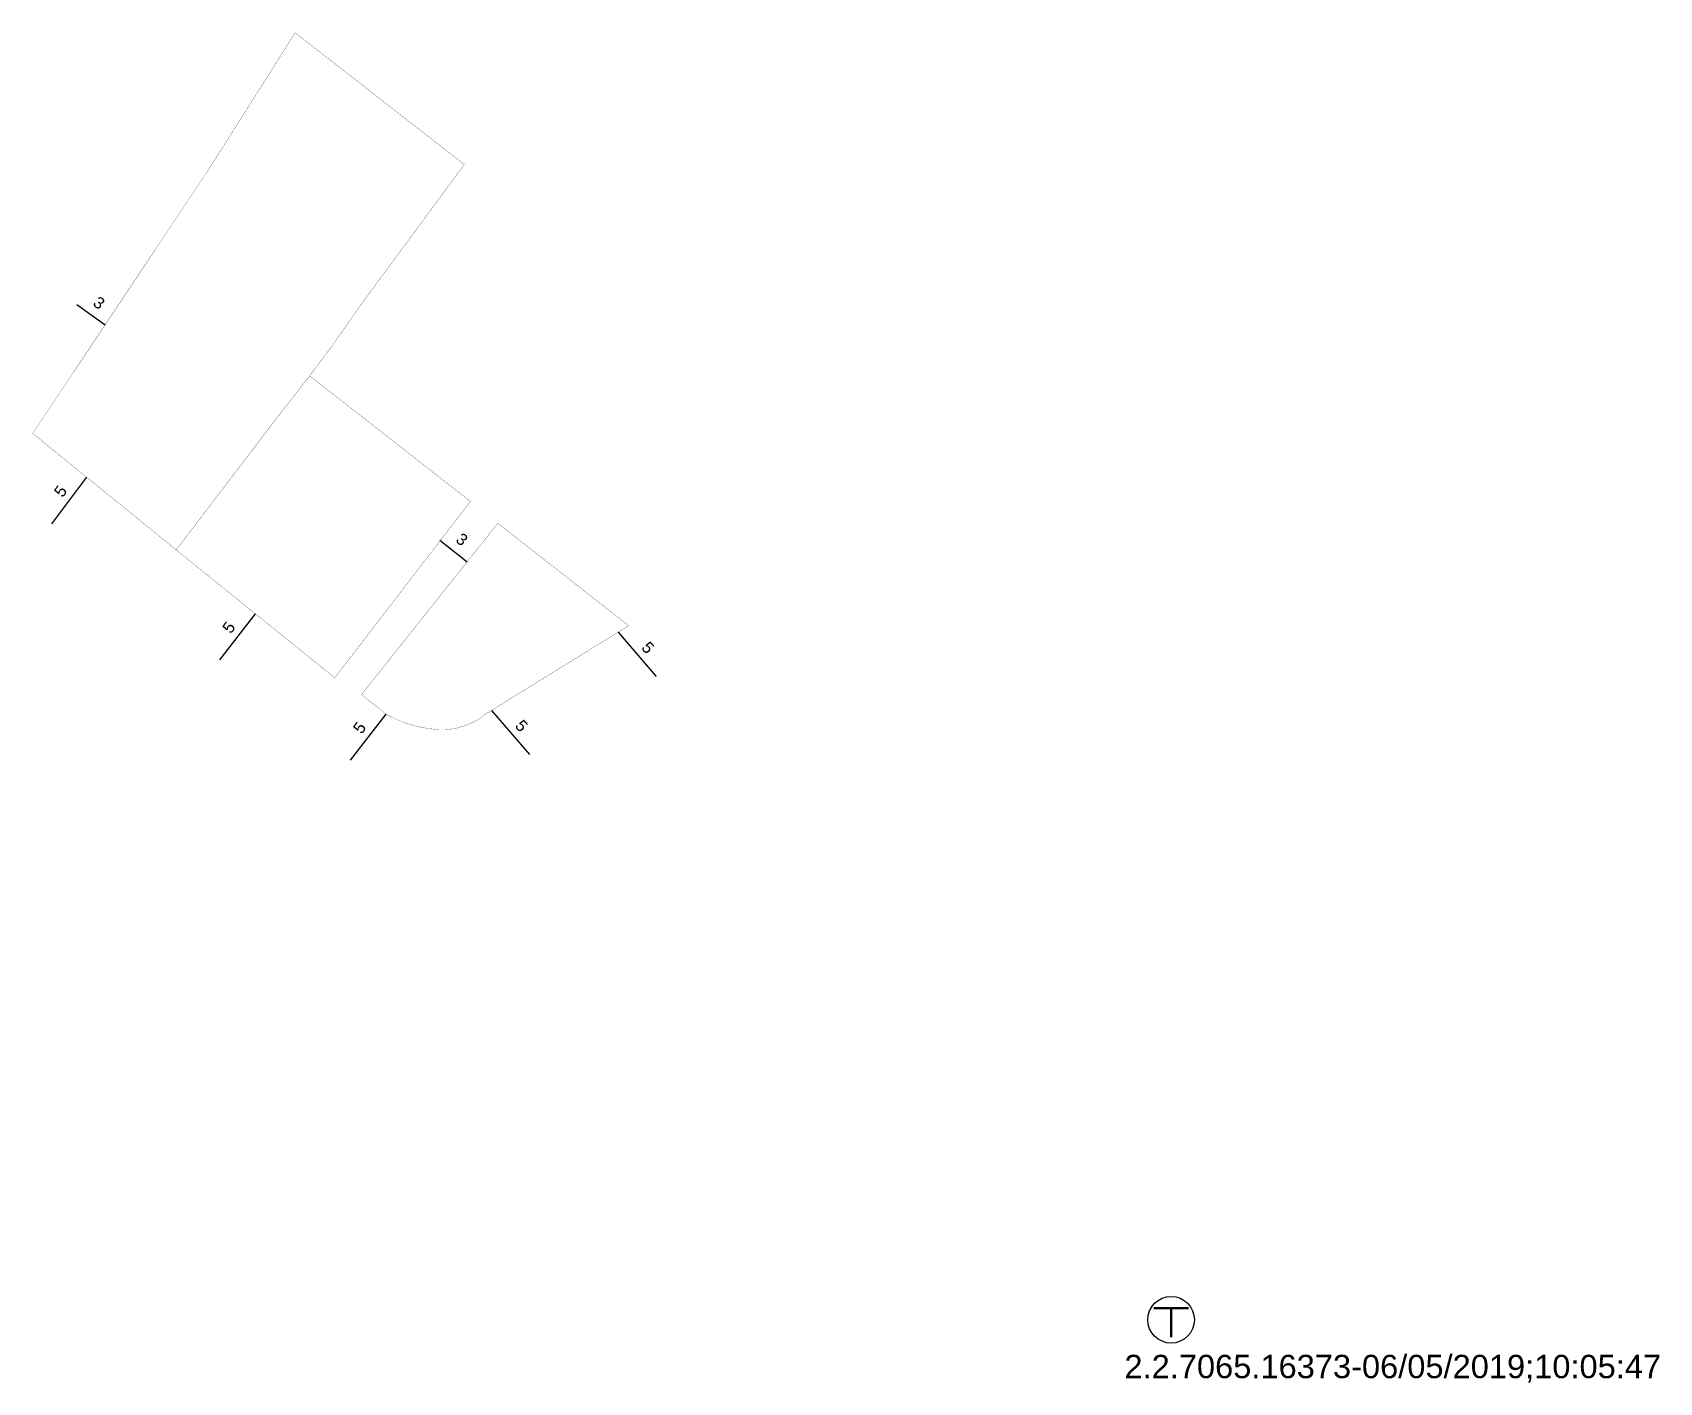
# Model space of a CAD drawing. Extents: x 186209 to 186349, y 655299 to 655415.
import ezdxf
from ezdxf.enums import TextEntityAlignment as Align

# ---------------------------------------------------------------- set-up
doc = ezdxf.new("R2010")
doc.units = 0
for name, color, linetype in [('dim', 4, 'Continuous'), ('HEB_ENTITY', 5, 'Continuous'), ('LIKB', 242, 'Continuous'), ('VER', 1, 'Continuous')]:
    doc.layers.add(name, color=color, linetype=linetype)
doc.styles.add('MAVAT_ADP_STYLE', font='arial.ttf')

# ---------------------------------------------------------------- blocks, each defined once
blk = doc.blocks.new('VER')
at = {"const_width": 0.2}
for points in [[(-1.5, 1), (1.5, 1), (1.5, 1)], [(0, 1), (0, 0), (0, -1.5)]]:
    blk.add_lwpolyline(points, dxfattribs=at)
blk.add_circle((0, 0), 2)
at = {"style": 'MAVAT_ADP_STYLE', "flags": 4}
blk.add_attdef('VER_NO', (-4, -5), '', height=2, dxfattribs=at)
blk = doc.blocks.new('HEB_ENTITY')
at = {"style": 'MAVAT_ADP_STYLE'}
for tag in ['BLKNAME', 'PROMPT', 'BLKNUM', 'HEIGHT', 'XBASE', 'YBASE', 'WIDTH', 'TAG', 'VAL']:
    blk.add_attdef(tag, text='', height=2, dxfattribs=at).set_placement((0, 0), align=Align.MIDDLE_CENTER)
blk = doc.blocks.new('dim')
at = {"style": 'MAVAT_ADP_STYLE'}
blk.add_attdef('NUMBER', text='', height=2, dxfattribs=at).set_placement((0, 0), align=Align.MIDDLE_CENTER)

msp = doc.modelspace()

# ---------------------------------------------------------------- linework, layer by layer
at = {"layer": 'dim'}
for points in [[(186213.01, 655391.63), (186215.43, 655389.87)], [(186210.86, 655372.83), (186213.88, 655376.82)], [(186244.1, 655371.44), (186246.45, 655369.58)], [(186225.25, 655361.17), (186228.32, 655365.12)], [(186259.38, 655363.54), (186262.64, 655359.76)], [(186236.45, 655352.57), (186239.51, 655356.52)], [(186248.54, 655356.85), (186251.8, 655353.06)]]:
    msp.add_lwpolyline(points, dxfattribs=at)
at = {"layer": 'LIKB', "const_width": 0.02}
for points in [[(186246.21, 655403.62), (186231.72, 655414.91), (186224.19, 655403.01), (186224.1, 655402.87), (186209.23, 655380.58), (186221.52, 655370.6), (186221.59, 655370.69), (186230.38, 655382.21), (186232.94, 655385.48), (186235.13, 655388.43), (186237.45, 655391.75)], [(186221.52, 655370.6), (186235.11, 655359.64), (186246.73, 655374.75), (186232.96, 655385.51), (186230.43, 655382.27), (186230.43, 655382.27)]]:
    msp.add_lwpolyline(points, close=True, dxfattribs=at)
msp.add_lwpolyline([(186249.08, 655372.88), (186237.4, 655358.2), (186239.51, 655356.52, 0.116302), (186244, 655355.2, 0.183914), (186248, 655356.51), (186260.29, 655364.11), (186249.08, 655372.88)], format="xyb", close=True, dxfattribs=at)

# ---------------------------------------------------------------- block references
at = {"layer": 'dim'}
ref = msp.add_blockref('dim', (186214.92, 655391.77), dxfattribs=dict(at, xscale=0.1000000000000001, yscale=0.1000000000000001, zscale=0.1000000000000001, rotation=323.8844967667098))
ref.add_attrib('NUMBER', '3', dxfattribs={"layer": '0', "height": 1, "rotation": 323.8845, "style": 'MAVAT_ADP_STYLE'}).set_placement((186214.92, 655391.77), align=Align.MIDDLE_CENTER)
ref = msp.add_blockref('dim', (186211.61, 655375.63), dxfattribs=dict(at, xscale=0.1, yscale=0.1, zscale=0.1, rotation=54.56602929126311))
ref.add_attrib('NUMBER', '5', dxfattribs={"layer": '0', "height": 1, "rotation": 54.566, "style": 'MAVAT_ADP_STYLE'}).set_placement((186211.61, 655375.63), align=Align.MIDDLE_CENTER)
ref = msp.add_blockref('dim', (186246.01, 655371.5), dxfattribs=dict(at, xscale=0.1000000000000001, yscale=0.1000000000000001, zscale=0.1000000000000001, rotation=321.5639092785863))
ref.add_attrib('NUMBER', '3', dxfattribs={"layer": '0', "height": 1, "rotation": 321.5639, "style": 'MAVAT_ADP_STYLE'}).set_placement((186246.01, 655371.5), align=Align.MIDDLE_CENTER)
ref = msp.add_blockref('dim', (186226.03, 655363.96), dxfattribs=dict(at, xscale=0.1, yscale=0.1, zscale=0.1, rotation=53.83118375727201))
ref.add_attrib('NUMBER', '5', dxfattribs={"layer": '0', "height": 1, "rotation": 53.8312, "style": 'MAVAT_ADP_STYLE'}).set_placement((186226.03, 655363.96), align=Align.MIDDLE_CENTER)
ref = msp.add_blockref('dim', (186261.95, 655362.23), dxfattribs=dict(at, xscale=0.1, yscale=0.1, zscale=0.1, rotation=312.3484595322856))
ref.add_attrib('NUMBER', '5', dxfattribs={"layer": '0', "height": 1, "rotation": 312.3485, "style": 'MAVAT_ADP_STYLE'}).set_placement((186261.95, 655362.23), align=Align.MIDDLE_CENTER)
ref = msp.add_blockref('dim', (186237.23, 655355.36), dxfattribs=dict(at, xscale=0.1, yscale=0.1, zscale=0.1, rotation=53.83118375727201))
ref.add_attrib('NUMBER', '5', dxfattribs={"layer": '0', "height": 1, "rotation": 53.8312, "style": 'MAVAT_ADP_STYLE'}).set_placement((186237.23, 655355.36), align=Align.MIDDLE_CENTER)
ref = msp.add_blockref('dim', (186251.12, 655355.53), dxfattribs=dict(at, xscale=0.1, yscale=0.1, zscale=0.1, rotation=312.3484595322856))
ref.add_attrib('NUMBER', '5', dxfattribs={"layer": '0', "height": 1, "rotation": 312.3485, "style": 'MAVAT_ADP_STYLE'}).set_placement((186251.12, 655355.53), align=Align.MIDDLE_CENTER)
at = {"layer": 'HEB_ENTITY'}
ref = msp.add_blockref('HEB_ENTITY', (186214.92, 655391.77), dxfattribs=dict(at, xscale=0.1000000000000001, yscale=0.1000000000000001, zscale=0.1000000000000001, rotation=323.8844967667098))
ref.add_attrib('VAL', '3', dxfattribs={"layer": '0', "height": 1, "rotation": 323.8845, "style": 'MAVAT_ADP_STYLE'}).set_placement((186214.92, 655391.77), align=Align.MIDDLE_CENTER)
ref = msp.add_blockref('HEB_ENTITY', (186211.61, 655375.63), dxfattribs=dict(at, xscale=0.1, yscale=0.1, zscale=0.1, rotation=54.56602929126311))
ref.add_attrib('VAL', '5', dxfattribs={"layer": '0', "height": 1, "rotation": 54.566, "style": 'MAVAT_ADP_STYLE'}).set_placement((186211.61, 655375.63), align=Align.MIDDLE_CENTER)
ref = msp.add_blockref('HEB_ENTITY', (186246.01, 655371.5), dxfattribs=dict(at, xscale=0.1000000000000001, yscale=0.1000000000000001, zscale=0.1000000000000001, rotation=321.5639092785863))
ref.add_attrib('VAL', '3', dxfattribs={"layer": '0', "height": 1, "rotation": 321.5639, "style": 'MAVAT_ADP_STYLE'}).set_placement((186246.01, 655371.5), align=Align.MIDDLE_CENTER)
ref = msp.add_blockref('HEB_ENTITY', (186226.03, 655363.96), dxfattribs=dict(at, xscale=0.1, yscale=0.1, zscale=0.1, rotation=53.83118375727201))
ref.add_attrib('VAL', '5', dxfattribs={"layer": '0', "height": 1, "rotation": 53.8312, "style": 'MAVAT_ADP_STYLE'}).set_placement((186226.03, 655363.96), align=Align.MIDDLE_CENTER)
ref = msp.add_blockref('HEB_ENTITY', (186261.95, 655362.23), dxfattribs=dict(at, xscale=0.1, yscale=0.1, zscale=0.1, rotation=312.3484595322856))
ref.add_attrib('VAL', '5', dxfattribs={"layer": '0', "height": 1, "rotation": 312.3485, "style": 'MAVAT_ADP_STYLE'}).set_placement((186261.95, 655362.23), align=Align.MIDDLE_CENTER)
ref = msp.add_blockref('HEB_ENTITY', (186237.23, 655355.36), dxfattribs=dict(at, xscale=0.1, yscale=0.1, zscale=0.1, rotation=53.83118375727201))
ref.add_attrib('VAL', '5', dxfattribs={"layer": '0', "height": 1, "rotation": 53.8312, "style": 'MAVAT_ADP_STYLE'}).set_placement((186237.23, 655355.36), align=Align.MIDDLE_CENTER)
ref = msp.add_blockref('HEB_ENTITY', (186251.12, 655355.53), dxfattribs=dict(at, xscale=0.1, yscale=0.1, zscale=0.1, rotation=312.3484595322856))
ref.add_attrib('VAL', '5', dxfattribs={"layer": '0', "height": 1, "rotation": 312.3485, "style": 'MAVAT_ADP_STYLE'}).set_placement((186251.12, 655355.53), align=Align.MIDDLE_CENTER)
at = {"layer": 'VER'}
msp.add_blockref('VER', (186306.77, 655304.63), dxfattribs=at).add_auto_attribs({'VER_NO': '2.2.7065.16373-06/05/2019;10:05:47'})

doc.saveas('drawing.dxf')
